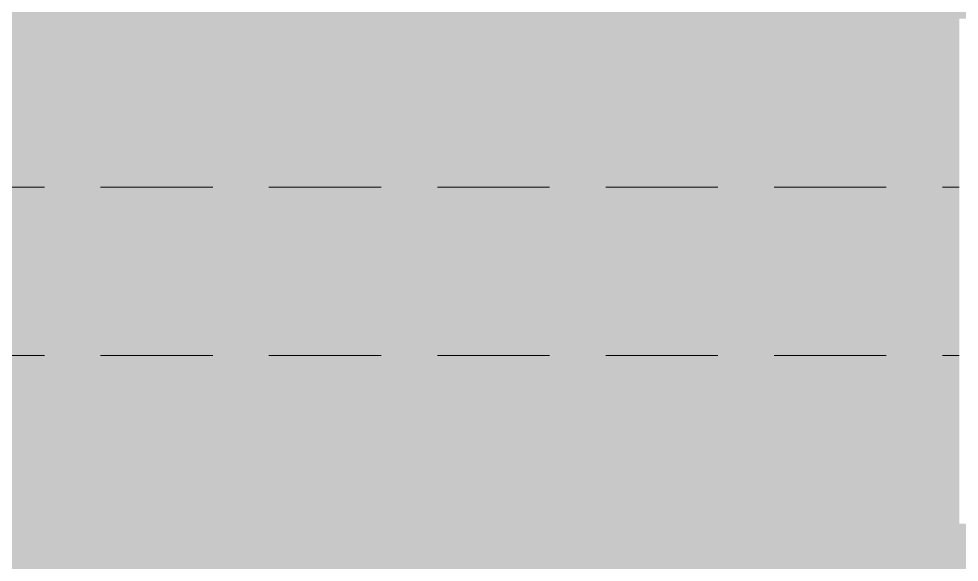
# Model space of a CAD drawing. Extents: x 11034434 to 11724204, y -4674497 to -3911811.
# Drawn here: x 11644448 to 11646124, y -4558802 to -4557833 of the extents above; entities that cross this region are included whole.
import ezdxf

# ---------------------------------------------------------------- set-up
doc = ezdxf.new("R2010")
doc.units = 0
doc.header["$MEASUREMENT"] = 0
doc.linetypes.add('HIDDEN', pattern=[0.375, 0.25, -0.125])
doc.layers.add('BEAM', color=251, linetype='CONTINUOUS')
doc.layers.add('HATCH', color=251, linetype='CONTINUOUS')

msp = doc.modelspace()

# ---------------------------------------------------------------- hatches: boundary and pattern name
at = {"layer": 'HATCH', "ltscale": 500}
h = msp.add_hatch(color=251, dxfattribs=at)
h.dxf.hatch_style = 1
h.paths.add_polyline_path([(11633363.99999977, -4566322.999999946), (11633664.00000006, -4566322.999999946), (11633664.00000006, -4567222.999999944), (11633363.99999977, -4567222.999999944)])
h.paths.add_polyline_path([(11676774, -4570187.999999941), (11677673.99999971, -4570187.999999941), (11677673.99999971, -4570487.99999994), (11676774, -4570487.99999994)])
h.paths.add_polyline_path([(11651189.00000004, -4576252.999999931), (11651488.99999974, -4576252.999999931), (11651488.99999974, -4577153.000869563), (11651189.00000004, -4577153.000869563)])
h.paths.add_polyline_path([(11673573.99999971, -4576252.999999931), (11674173.99999971, -4576252.999999931), (11674173.99999971, -4576552.999999931), (11673573.99999971, -4576552.999999931)])
h.paths.add_polyline_path([(11629934.00000007, -4558132.999999955), (11630684.00000007, -4558132.999999955), (11630684.00000007, -4558432.999999956), (11629934.00000007, -4558432.999999956)])
h.paths.add_polyline_path([(11629934.00000007, -4561662.99999995), (11630834.00000007, -4561662.99999995), (11630834.00000007, -4561962.999999952), (11629934.00000007, -4561962.999999952)])
h.paths.add_polyline_path([(11666915.73913033, -4576152.999999933), (11667744.00000002, -4576152.999999933), (11667744.00000002, -4576452.999999931), (11666915.73913033, -4576452.999999931)])
h.paths.add_polyline_path([(11643159.00000005, -4575552.999130301), (11643459.00000005, -4575552.999130301), (11643459.00000005, -4576452.999999931), (11643159.00000005, -4576452.999999931)])
h.paths.add_polyline_path([(11636988.99999976, -4575702.999130301), (11637289.00000006, -4575702.999130301), (11637289.00000006, -4576452.999999931), (11636988.99999976, -4576452.999999931)])
h.paths.add_polyline_path([(11636664.00000006, -4576477.999999931), (11636964.00000006, -4576477.999999931), (11636964.00000006, -4577228.000869563), (11636664.00000006, -4577228.000869563)])
h.paths.add_polyline_path([(11629934.00000007, -4547262.99999997), (11630684.00000007, -4547262.99999997), (11630684.00000007, -4547562.999999971), (11629934.00000007, -4547562.999999971)])
h.paths.add_polyline_path([(11676774, -4547262.999999972), (11677673.9999997, -4547262.999999972), (11677673.9999997, -4547562.99999997), (11676774, -4547562.99999997)])
h.paths.add_polyline_path([(11629834.00000007, -4566322.999999946), (11630133.99999977, -4566322.999999946), (11630133.99999977, -4567222.999999944), (11629834.00000007, -4567222.999999944)])
h.paths.add_polyline_path([(11636664.00000006, -4575702.999130301), (11636964.00000006, -4575702.999130301), (11636964.00000006, -4576452.999999931), (11636664.00000006, -4576452.999999931)])
h.paths.add_polyline_path([(11676673.99999971, -4533532.999999992), (11676974.00000001, -4533532.999999992), (11676974.00000001, -4532554.73913046), (11676673.99999971, -4532554.73913046)])
h.paths.add_polyline_path([(11629934.00000007, -4554532.999999962), (11630684.00000007, -4554532.999999962), (11630684.00000007, -4554832.999999962), (11629934.00000007, -4554832.999999962)])
h.paths.add_polyline_path([(11658389.00000003, -4576252.999999931), (11658689.00000003, -4576252.999999931), (11658689.00000003, -4577153.000869563), (11658389.00000003, -4577153.000869563)])
h.paths.add_polyline_path([(11676774, -4527302.999999999), (11677673.99999971, -4527302.999999999), (11677673.99999971, -4527602.999999998), (11676774, -4527602.999999998)])
h.paths.add_polyline_path([(11676774, -4543662.999999977), (11677673.9999997, -4543662.999999977), (11677673.9999997, -4543962.999999977), (11676774, -4543962.999999977)])
h.paths.add_polyline_path([(11629934.00000007, -4550932.999999965), (11630684.00000007, -4550932.999999965), (11630684.00000007, -4551232.999999966), (11629934.00000007, -4551232.999999966)])
h.paths.add_polyline_path([(11661988.99999973, -4570222.999999939), (11662289.00000003, -4570222.999999939), (11662289.00000003, -4571123.000869571), (11661988.99999973, -4571123.000869571)])
h.paths.add_polyline_path([(11676774, -4550932.999999966), (11677673.99999971, -4550932.999999966), (11677673.99999971, -4551232.999999966), (11676774, -4551232.999999966)])
h.paths.add_polyline_path([(11634979.00000006, -4536532.999999987), (11635278.99999976, -4536532.999999987), (11635278.99999976, -4537133.000869619), (11634979.00000006, -4537133.000869619)])
h.paths.add_polyline_path([(11629934.00000011, -4536532.999999987), (11630834.00000007, -4536532.999999987), (11630834.00000007, -4536832.999999987), (11629934.00000011, -4536832.999999987)])
h.paths.add_polyline_path([(11676774.00000001, -4536532.999999987), (11677573.99999971, -4536532.999999987), (11677573.99999971, -4536832.999999987), (11676774.00000001, -4536832.999999987)])
h.paths.add_polyline_path([(11673573.99999971, -4565262.999999948), (11674272.90005661, -4565262.999999948), (11674272.90005661, -4565562.999999946), (11673573.99999971, -4565562.999999946)])
h.paths.add_polyline_path([(11670744.00000001, -4576152.999999933), (11671572.26086939, -4576152.999999933), (11671572.26086939, -4576452.999999931), (11670744.00000001, -4576452.999999931)])
h.paths.add_polyline_path([(11676774, -4558132.999999957), (11677673.99999971, -4558132.999999957), (11677673.99999971, -4558432.999999956), (11676774, -4558432.999999956)])
h.paths.add_polyline_path([(11634979.00000006, -4532932.999130362), (11635278.99999976, -4532932.999130362), (11635278.99999976, -4533532.99999999), (11634979.00000006, -4533532.99999999)])
h.paths.add_polyline_path([(11635304.00000036, -4532932.999130362), (11635604.00000006, -4532932.999130362), (11635604.00000006, -4533532.99999999), (11635304.00000036, -4533532.99999999)])
h.paths.add_polyline_path([(11631314.00000006, -4532632.99913051), (11631613.99999976, -4532632.99913051), (11631613.99999976, -4533532.999999992), (11631314.00000006, -4533532.999999992)])
h.paths.add_polyline_path([(11676774, -4576152.999999933), (11677673.9999997, -4576152.999999933), (11677673.9999997, -4576452.999999931), (11676774, -4576452.999999931)])
h.paths.add_polyline_path([(11649423.99999975, -4525002.99913052), (11649723.99999945, -4525002.99913052), (11649723.99999945, -4525903.000000002), (11649423.99999975, -4525903.000000002)])
h.paths.add_polyline_path([(11655453.99999973, -4525002.999130519), (11655753.99999943, -4525002.999130519), (11655753.99999943, -4525903), (11655453.99999973, -4525903)])
h.paths.add_polyline_path([(11633363.99999977, -4575702.999130301), (11633664.00000006, -4575702.999130301), (11633664.00000006, -4576452.999999931), (11633363.99999977, -4576452.999999931)])
h.paths.add_polyline_path([(11635304.00000036, -4536532.999999987), (11635604.00000006, -4536532.999999987), (11635604.00000006, -4537133.000869619), (11635304.00000036, -4537133.000869619)])
h.paths.add_polyline_path([(11646124.00000005, -4525002.999130519), (11646423.99999975, -4525002.999130519), (11646423.99999975, -4525903.000000002), (11646124.00000005, -4525903.000000002)])
h.paths.add_polyline_path([(11631314.00000006, -4526752.999130517), (11631613.99999977, -4526752.999130517), (11631613.99999977, -4527502.999999999), (11631314.00000006, -4527502.999999999)])
h.paths.add_polyline_path([(11634979.00000006, -4540132.999999981), (11635278.99999976, -4540132.999999981), (11635278.99999976, -4540733.000869613), (11634979.00000006, -4540733.000869613)])
h.paths.add_polyline_path([(11635304.00000036, -4540733.000869613), (11635604.00000006, -4540733.000869613), (11635604.00000006, -4540132.999999983), (11635304.00000036, -4540132.999999983)])
h.paths.add_polyline_path([(11633363.99999977, -4561212.999999952), (11633664.00000006, -4561212.999999952), (11633664.00000006, -4561962.99999995), (11633363.99999977, -4561962.99999995)])
h.paths.add_polyline_path([(11634979.00000006, -4526752.999130517), (11635278.99999976, -4526752.999130517), (11635278.99999976, -4527502.999999999), (11634979.00000006, -4527502.999999999)])
h.paths.add_polyline_path([(11632913.99913013, -4576477.999999931), (11633664.00000006, -4576477.999999931), (11633664.00000006, -4576777.999999931), (11632913.99913013, -4576777.999999931)])
h.paths.add_polyline_path([(11661988.99999973, -4576252.999999931), (11662289.00000002, -4576252.999999931), (11662289.00000002, -4577153.000869563), (11661988.99999973, -4577153.000869563)])
h.paths.add_polyline_path([(11633363.99999977, -4570222.99999994), (11633664.00000006, -4570222.99999994), (11633664.00000006, -4570973.00086957), (11633363.99999977, -4570973.00086957)])
h.paths.add_polyline_path([(11654789.00000003, -4576252.999999931), (11655089.00000003, -4576252.999999931), (11655089.00000003, -4577153.000869563), (11654789.00000003, -4577153.000869563)])
h.paths.add_polyline_path([(11676774, -4540132.999999983), (11677673.99999971, -4540132.999999983), (11677673.99999971, -4540432.999999982), (11676774, -4540432.999999982)])
h.paths.add_polyline_path([(11629934.00000007, -4543662.999999977), (11630684.00000007, -4543662.999999977), (11630684.00000007, -4543962.999999977), (11629934.00000007, -4543962.999999977)])
h.paths.add_polyline_path([(11670744.00000001, -4576477.999999931), (11671344.00086964, -4576477.999999931), (11671344.00086964, -4576777.999999931), (11670744.00000001, -4576777.999999931)])
h.paths.add_polyline_path([(11629658.99956525, -4576477.999999931), (11630409.00043458, -4576477.999999931), (11630409.00043458, -4576777.999999931), (11629658.99956525, -4576777.999999931)])
h.paths.add_polyline_path([(11667143.99913009, -4576477.999999931), (11667744.00000002, -4576477.999999931), (11667744.00000002, -4576777.999999931), (11667143.99913009, -4576777.999999931)])
h.paths.add_polyline_path([(11630834.00000007, -4540132.999999981), (11629934.00000041, -4540132.999999981), (11629934.00000041, -4540432.999999981), (11630834.00000007, -4540432.999999981)])
h.paths.add_polyline_path([(11643159.00000005, -4570222.999999939), (11643459.00000005, -4570222.999999939), (11643459.00000005, -4571123.00086957), (11643159.00000005, -4571123.00086957)])
h.paths.add_polyline_path([(11647589.00000004, -4576252.999999931), (11647889.00000004, -4576252.999999931), (11647889.00000004, -4577153.000869563), (11647589.00000004, -4577153.000869563)])
h.paths.add_polyline_path([(11667443.99999972, -4570222.999999941), (11667744.00000002, -4570222.999999941), (11667744.00000002, -4571123.000869571), (11667443.99999972, -4571123.000869571)])
h.paths.add_polyline_path([(11676774, -4561662.999999952), (11677673.9999997, -4561662.999999952), (11677673.9999997, -4561962.999999952), (11676774, -4561962.999999952)])
h.paths.add_polyline_path([(11676774, -4566922.999999945), (11677752.26086939, -4566922.999999945), (11677752.26086939, -4567222.999999944), (11676774, -4567222.999999944)])
h.paths.add_polyline_path([(11637734.00000006, -4526602.999130368), (11638034.00000006, -4526602.999130368), (11638034.00000006, -4527502.999999999), (11637734.00000006, -4527502.999999999)])
edge = h.paths.add_edge_path()
edge.add_line((11658238.99999973, -4526602.999130512), (11658238.99999973, -4527502.999999998))
edge.add_line((11670744.00000001, -4567222.999999944), (11671722.26086969, -4567222.999999944))
edge.add_line((11636664.00000006, -4561212.999999952), (11636664.00000006, -4561962.999999952))
edge.add_line((11658539.00000003, -4533532.99999999), (11658539.00000003, -4532632.99913051))
edge.add_line((11636964.00000006, -4570973.00086957), (11636964.00000006, -4570222.99999994))
edge.add_line((11636988.99999976, -4570222.99999994), (11636988.99999976, -4570973.00086957))
h.paths.add_polyline_path([(11655454.00000003, -4566922.999999944), (11656354.00086936, -4566922.999999944), (11656354.00086936, -4567222.999999944), (11655454.00000003, -4567222.999999944)], flags=17)
h.paths.add_polyline_path([(11640093.99999976, -4566322.999999946), (11640394.00000005, -4566322.999999946), (11640394.00000005, -4567222.99999975), (11640093.99999976, -4567222.99999975)], flags=17)
h.paths.add_polyline_path([(11636988.99999976, -4566472.999999945), (11637289.00000006, -4566472.999999945), (11637289.00000006, -4567222.999999944), (11636988.99999976, -4567222.999999944)], flags=17)
h.paths.add_polyline_path([(11636988.99999976, -4570222.99999994), (11637289.00000006, -4570222.99999994), (11637289.00000006, -4570973.00086957), (11636988.99999976, -4570973.00086957)], flags=17)
h.paths.add_polyline_path([(11645445.73913037, -4566922.999999945), (11646423.99999975, -4566922.999999945), (11646423.99999975, -4567222.999999944), (11645445.73913037, -4567222.999999944)], flags=17)
h.paths.add_polyline_path([(11647249.86956535, -4570222.99999994), (11648228.13043474, -4570222.99999994), (11648228.13043474, -4570522.99999994), (11647249.86956535, -4570522.99999994)], flags=17)
h.paths.add_polyline_path([(11660813.99913069, -4566922.999999945), (11661714.00000003, -4566922.999999945), (11661714.00000003, -4567222.999999944), (11660813.99913069, -4567222.999999944)], flags=17)
h.paths.add_polyline_path([(11649423.99999974, -4566922.999999944), (11650402.26086942, -4566922.999999944), (11650402.26086942, -4567222.999999944), (11649423.99999974, -4567222.999999944)], flags=17)
h.paths.add_polyline_path([(11666843.99913039, -4566922.999999945), (11667744.00000002, -4566922.999999945), (11667744.00000002, -4567222.999999944), (11666843.99913039, -4567222.999999944)], flags=17)
h.paths.add_polyline_path([(11636664.00000006, -4566472.999999945), (11636964.00000006, -4566472.999999945), (11636964.00000006, -4567222.999999944), (11636664.00000006, -4567222.999999944)], flags=17)
h.paths.add_polyline_path([(11636664.00000006, -4570222.99999994), (11636964.00000006, -4570222.99999994), (11636964.00000006, -4570973.00086957), (11636664.00000006, -4570973.00086957)], flags=17)
h.paths.add_polyline_path([(11660813.99913069, -4540132.999999983), (11661714.00000003, -4540132.999999983), (11661714.00000003, -4540432.999999981), (11660813.99913069, -4540432.999999981)], flags=17)
h.paths.add_polyline_path([(11655454.00000003, -4532932.999130362), (11655754.00000003, -4532932.999130362), (11655754.00000003, -4533532.99999999), (11655454.00000003, -4533532.99999999)], flags=16)
h.paths.add_polyline_path([(11655454.00000003, -4547262.999999972), (11656354.00086937, -4547262.999999972), (11656354.00086937, -4547562.999999971), (11655454.00000003, -4547562.999999971)], flags=17)
h.paths.add_polyline_path([(11652224.00000004, -4531072.999999994), (11652824.00086967, -4531072.999999994), (11652824.00086967, -4531372.999999994), (11652224.00000004, -4531372.999999994)], flags=17)
h.paths.add_polyline_path([(11652224.00000004, -4533232.99999999), (11652824.00086967, -4533232.99999999), (11652824.00086967, -4533532.99999999), (11652224.00000004, -4533532.99999999)], flags=16)
h.paths.add_polyline_path([(11660813.99913069, -4561662.999999952), (11661714.00000003, -4561662.999999952), (11661714.00000003, -4561962.99999995), (11660813.99913069, -4561962.99999995)], flags=17)
h.paths.add_polyline_path([(11636664.00000006, -4561212.999999952), (11636964.00000006, -4561212.999999952), (11636964.00000006, -4561962.999999952), (11636664.00000006, -4561962.999999952)], flags=17)
h.paths.add_polyline_path([(11646423.99999976, -4551232.99999999), (11645523.99913042, -4551232.99999999), (11645523.99913042, -4550932.999999967), (11646423.99999976, -4550932.999999967)], flags=17)
h.paths.add_polyline_path([(11639493.99913042, -4558132.999999957), (11640394.00000005, -4558132.999999957), (11640394.00000005, -4558432.999999956), (11639493.99913042, -4558432.999999956)], flags=17)
h.paths.add_polyline_path([(11646124.00000005, -4561362.999999953), (11646423.99999975, -4561362.999999953), (11646423.99999975, -4562262.999999952), (11646124.00000005, -4562262.999999952)], flags=17)
h.paths.add_polyline_path([(11639493.99913042, -4561662.999999952), (11640394.00000005, -4561662.999999952), (11640394.00000005, -4561962.999999952), (11639493.99913042, -4561962.999999952)], flags=17)
h.paths.add_polyline_path([(11655454.00000003, -4558132.999999957), (11656354.00086936, -4558132.999999957), (11656354.00086936, -4558432.999999956), (11655454.00000003, -4558432.999999956)], flags=17)
h.paths.add_polyline_path([(11636988.99999976, -4561212.999999952), (11637289.00000006, -4561212.999999952), (11637289.00000006, -4561962.999999952), (11636988.99999976, -4561962.999999952)], flags=17)
h.paths.add_polyline_path([(11639493.99913042, -4554532.999999962), (11640394.00000005, -4554532.999999962), (11640394.00000005, -4554832.999999962), (11639493.99913042, -4554832.999999962)], flags=17)
h.paths.add_polyline_path([(11660813.9991307, -4543662.999999977), (11661714.00000003, -4543662.999999977), (11661714.00000003, -4543962.999999977), (11660813.9991307, -4543962.999999977)], flags=17)
h.paths.add_polyline_path([(11660813.99913069, -4554532.999999962), (11661714.00000003, -4554532.999999962), (11661714.00000003, -4554832.999999962), (11660813.99913069, -4554832.999999962)], flags=17)
h.paths.add_polyline_path([(11660813.99913069, -4550932.999999966), (11661714.00000003, -4550932.999999966), (11661714.00000003, -4551232.999999966), (11660813.99913069, -4551232.999999966)], flags=17)
h.paths.add_polyline_path([(11664314.00000002, -4565262.999999948), (11664914.00000002, -4565262.999999948), (11664914.00000002, -4565562.999999948), (11664314.00000002, -4565562.999999948)], flags=17)
h.paths.add_polyline_path([(11670744.00000001, -4547262.999999972), (11671644.00086935, -4547262.999999972), (11671644.00086935, -4547562.999999971), (11670744.00000001, -4547562.999999971)], flags=17)
h.paths.add_polyline_path([(11666843.99913039, -4547262.999999972), (11667744.00000002, -4547262.999999972), (11667744.00000002, -4547562.999999971), (11666843.99913039, -4547562.999999971)], flags=17)
h.paths.add_polyline_path([(11649423.99999975, -4554232.999999962), (11649724.00000004, -4554232.999999962), (11649724.00000004, -4555132.99999996), (11649423.99999975, -4555132.99999996)], flags=17)
h.paths.add_polyline_path([(11655454.00000003, -4554532.999999962), (11656354.00086937, -4554532.999999962), (11656354.00086937, -4554832.999999962), (11655454.00000003, -4554832.999999962)], flags=17)
h.paths.add_polyline_path([(11670744.00000001, -4566922.999999945), (11671722.26086969, -4566922.999999945), (11671722.26086969, -4567222.999999944), (11670744.00000001, -4567222.999999944)], flags=17)
h.paths.add_polyline_path([(11646124.00000005, -4554232.999999962), (11646423.99999975, -4554232.999999962), (11646423.99999975, -4555132.99999996), (11646124.00000005, -4555132.99999996)], flags=17)
h.paths.add_polyline_path([(11667443.99999972, -4554232.999999962), (11667744.00000002, -4554232.999999962), (11667744.00000002, -4555132.999999962), (11667443.99999972, -4555132.999999962)], flags=17)
h.paths.add_polyline_path([(11649423.99999974, -4547262.999999971), (11650324.00086967, -4547262.999999971), (11650324.00086967, -4547562.999999972), (11649423.99999974, -4547562.999999972)], flags=17)
h.paths.add_polyline_path([(11662541.50000002, -4533232.999999992), (11663441.50000002, -4533232.999999992), (11663441.50000002, -4533532.99999999), (11662541.50000002, -4533532.99999999)], flags=17)
h.paths.add_polyline_path([(11666843.99999972, -4533232.999999992), (11667744.00000002, -4533232.999999992), (11667744.00000002, -4533532.99999999), (11666843.99999972, -4533532.99999999)], flags=17)
h.paths.add_polyline_path([(11670744.00000001, -4533232.999999992), (11671644.00000001, -4533232.999999992), (11671644.00000001, -4533532.999999996), (11670744.00000001, -4533532.999999996)], flags=17)
h.paths.add_polyline_path([(11655454.00000003, -4550932.999999966), (11656354.00086937, -4550932.999999966), (11656354.00086937, -4551232.999999966), (11655454.00000003, -4551232.999999966)], flags=17)
h.paths.add_polyline_path([(11649423.99999974, -4550932.999999965), (11650324.00086967, -4550932.999999965), (11650324.00086967, -4551232.999999966), (11649423.99999974, -4551232.999999966)], flags=17)
h.paths.add_polyline_path([(11642994.00000005, -4565262.999999946), (11643593.99999975, -4565262.999999946), (11643593.99999975, -4565562.999999946), (11642994.00000005, -4565562.999999946)], flags=17)
h.paths.add_polyline_path([(11655453.99999973, -4540132.999999983), (11656354.00086937, -4540132.999999983), (11656354.00086937, -4540432.999999981), (11655453.99999973, -4540432.999999981)], flags=17)
h.paths.add_polyline_path([(11639493.99913042, -4550932.999999966), (11640394.00000005, -4550932.999999966), (11640394.00000005, -4551232.999999966), (11639493.99913042, -4551232.999999966)], flags=17)
h.paths.add_polyline_path([(11670744.00000001, -4550932.999999966), (11671644.00086935, -4550932.999999966), (11671644.00086935, -4551232.999999966), (11670744.00000001, -4551232.999999966)], flags=17)
h.paths.add_polyline_path([(11666843.99913039, -4550932.999999966), (11667744.00000002, -4550932.999999966), (11667744.00000002, -4551232.999999966), (11666843.99913039, -4551232.999999966)], flags=17)
h.paths.add_polyline_path([(11670744.00000001, -4554232.999999962), (11671044.00000001, -4554232.999999962), (11671044.00000001, -4555132.999999962), (11670744.00000001, -4555132.999999962)], flags=17)
h.paths.add_polyline_path([(11649423.99999974, -4557833.000020843), (11649724.00000004, -4557833.000020843), (11649724.00000004, -4558732.999999955), (11649423.99999974, -4558732.999999955)], flags=17)
h.paths.add_polyline_path([(11670744.00000002, -4561362.999999953), (11671044.00000001, -4561362.999999953), (11671044.00000001, -4562262.999999952), (11670744.00000002, -4562262.999999952)], flags=17)
h.paths.add_polyline_path([(11655454.00000003, -4543662.999999977), (11656354.00086937, -4543662.999999977), (11656354.00086937, -4543962.999999977), (11655454.00000003, -4543962.999999977)], flags=17)
h.paths.add_polyline_path([(11667443.99999972, -4543362.999999977), (11667744.00000002, -4543362.999999977), (11667744.00000002, -4544262.999999977), (11667443.99999972, -4544262.999999977)], flags=17)
h.paths.add_polyline_path([(11670744.00000001, -4543362.999999977), (11671044.00000001, -4543362.999999977), (11671044.00000001, -4544262.999999977), (11670744.00000001, -4544262.999999977)], flags=17)
h.paths.add_polyline_path([(11645523.99913042, -4547262.999999972), (11646423.99999975, -4547262.999999972), (11646423.99999975, -4547562.999999971), (11645523.99913042, -4547562.999999971)], flags=17)
h.paths.add_polyline_path([(11660618.69559775, -4547262.801310254), (11661714.00000003, -4547262.999999972), (11661714.00000003, -4547562.999999973), (11660618.69559775, -4547562.801310255)], flags=17)
h.paths.add_polyline_path([(11639493.99913042, -4547262.999999972), (11640394.00000005, -4547262.999999972), (11640394.00000005, -4547562.999999971), (11639493.99913042, -4547562.999999971)], flags=17)
h.paths.add_polyline_path([(11654449.86956534, -4570222.999999939), (11655428.13043443, -4570222.999999939), (11655428.13043443, -4570522.99999994), (11654449.86956534, -4570522.99999994)], flags=17)
h.paths.add_polyline_path([(11646124.00000005, -4557832.999999957), (11646423.99999975, -4557832.999999957), (11646423.99999975, -4558732.999999955), (11646124.00000005, -4558732.999999955)], flags=17)
h.paths.add_polyline_path([(11641979.00000005, -4527502.999999999), (11642278.99999976, -4527502.999999999), (11642278.99999976, -4526702.999130368), (11641979.00000005, -4526702.999130368)], flags=17)
h.paths.add_polyline_path([(11670744.00000001, -4539832.999999981), (11671044.00000001, -4539832.999999981), (11671044.00000001, -4540732.999999981), (11670744.00000001, -4540732.999999981)], flags=17)
h.paths.add_polyline_path([(11646124.00000005, -4530472.999130512), (11646423.99999975, -4530472.999130512), (11646423.99999975, -4531372.999999994), (11646124.00000005, -4531372.999999994)], flags=17)
h.paths.add_polyline_path([(11660813.99913069, -4536532.999999987), (11661714.00000003, -4536532.999999987), (11661714.00000003, -4536832.999999987), (11660813.99913069, -4536832.999999987)], flags=17)
h.paths.add_polyline_path([(11655454.00000003, -4530472.999130512), (11655753.99999973, -4530472.999130512), (11655753.99999973, -4531372.999999994), (11655454.00000003, -4531372.999999994)], flags=17)
h.paths.add_polyline_path([(11641979.00000005, -4532632.99913051), (11642278.99999975, -4532632.99913051), (11642278.99999975, -4533532.99999999), (11641979.00000005, -4533532.99999999)], flags=17)
h.paths.add_polyline_path([(11658239.00000003, -4532632.99913051), (11658538.99999973, -4532632.99913051), (11658538.99999944, -4533533.000000017), (11658238.99999974, -4533533.000000017)], flags=16)
h.paths.add_polyline_path([(11639493.99913042, -4536532.999999987), (11640394.00000005, -4536532.999999987), (11640394.00000005, -4536832.999999987), (11639493.99913042, -4536832.999999987)], flags=17)
h.paths.add_polyline_path([(11649423.99999975, -4536532.999999987), (11650069.00000004, -4536532.999999987), (11650069.00000004, -4536832.999999987), (11649423.99999975, -4536832.999999987)], flags=17)
h.paths.add_polyline_path([(11637734.00000006, -4532632.99913051), (11638033.99999976, -4532632.99913051), (11638033.99999976, -4533532.999999992), (11637734.00000006, -4533532.999999992)], flags=17)
h.paths.add_polyline_path([(11667443.99999972, -4526602.999130517), (11667743.99999942, -4526602.999130517), (11667743.99999942, -4527502.999999998), (11667443.99999972, -4527502.999999998)], flags=17)
h.paths.add_polyline_path([(11646124.00000005, -4532632.99913051), (11646423.99999975, -4532632.99913051), (11646423.99999975, -4533532.99999999), (11646124.00000005, -4533532.99999999)], flags=17)
h.paths.add_polyline_path([(11662841.49999973, -4526602.999130517), (11663141.49999943, -4526602.999130517), (11663141.49999943, -4527502.999999998), (11662841.49999973, -4527502.999999998)], flags=17)
h.paths.add_polyline_path([(11670744.00000001, -4536532.999999987), (11671644.00086935, -4536532.999999987), (11671644.00086935, -4536832.999999987), (11670744.00000001, -4536832.999999987)], flags=17)
h.paths.add_polyline_path([(11646124.00000005, -4543362.999999977), (11646423.99999975, -4543362.999999977), (11646423.99999975, -4544262.999999977), (11646124.00000005, -4544262.999999977)], flags=17)
h.paths.add_polyline_path([(11639493.99913042, -4540132.999999981), (11640394.00000005, -4540132.999999981), (11640394.00000005, -4540432.999999981), (11639493.99913042, -4540432.999999981)], flags=17)
h.paths.add_polyline_path([(11658238.99999973, -4526602.999130512), (11658538.99999943, -4526602.999130512), (11658538.99999943, -4527502.999999994), (11658238.99999973, -4527502.999999994)], flags=17)
h.paths.add_polyline_path([(11666843.99913038, -4536532.999999987), (11667744.00000003, -4536532.999999987), (11667744.00000005, -4536832.999999987), (11666843.99913039, -4536832.999999987)], flags=17)
h.paths.add_polyline_path([(11670744.00000002, -4526602.999130517), (11671043.99999972, -4526602.999130517), (11671043.99999972, -4527502.999999998), (11670744.00000002, -4527502.999999998)], flags=17)
h.paths.add_polyline_path([(11658049.86956504, -4570222.99999994), (11659028.13043472, -4570222.99999994), (11659028.13043472, -4570522.99999994), (11658049.86956504, -4570522.99999994)], flags=17)
h.paths.add_polyline_path([(11655454.00000003, -4536532.999999987), (11656354.00086937, -4536532.999999987), (11656354.00086937, -4536832.999999987), (11655454.00000003, -4536832.999999987)], flags=17)
h.paths.add_polyline_path([(11655453.99999973, -4561662.999999952), (11656354.00086936, -4561662.999999952), (11656354.00086936, -4561962.999999952), (11655453.99999973, -4561962.999999952)], flags=17)
h.paths.add_polyline_path([(11649423.99999975, -4539832.999999981), (11649724.00000004, -4539832.999999981), (11649724.00000004, -4540732.999999981), (11649423.99999975, -4540732.999999981)], flags=17)
h.paths.add_polyline_path([(11660813.99913069, -4558132.999999957), (11661714.00000003, -4558132.999999957), (11661714.00000003, -4558432.999999956), (11660813.99913069, -4558432.999999956)], flags=17)
h.paths.add_polyline_path([(11646124.00000005, -4540732.999999981), (11646423.99999974, -4540732.999999981), (11646423.99999974, -4539835.425380757), (11646124.00000005, -4539835.425380757)], flags=17)
h.paths.add_polyline_path([(11667443.99999972, -4557832.999999957), (11667744.00000002, -4557832.999999957), (11667744.00000002, -4558732.999999955), (11667443.99999972, -4558732.999999955)], flags=17)
h.paths.add_polyline_path([(11649423.99999975, -4561362.999999953), (11649724.00000004, -4561362.999999953), (11649724.00000004, -4562262.999999952), (11649423.99999975, -4562262.999999952)], flags=17)
h.paths.add_polyline_path([(11670744.00000001, -4557832.999999957), (11671044.00000001, -4557832.999999957), (11671044.00000001, -4558732.999999955), (11670744.00000001, -4558732.999999955)], flags=17)
h.paths.add_polyline_path([(11645445.73913037, -4536532.999999987), (11646423.99999975, -4536532.999999987), (11646423.99999975, -4536832.999999987), (11645445.73913037, -4536832.999999987)], flags=17)
h.paths.add_polyline_path([(11667443.99999972, -4561362.999999952), (11667744.00000002, -4561362.999999952), (11667744.00000002, -4562262.999999952), (11667443.99999972, -4562262.999999952)], flags=17)
h.paths.add_polyline_path([(11649423.99999975, -4543362.999999977), (11649724.00000004, -4543362.999999977), (11649724.00000004, -4544262.999999977), (11649423.99999975, -4544262.999999977)], flags=17)
h.paths.add_polyline_path([(11639493.99913042, -4543662.999999977), (11640393.99999976, -4543662.999999977), (11640393.99999976, -4543962.999999977), (11639493.99913042, -4543962.999999977)], flags=17)
h.paths.add_polyline_path([(11667443.99999972, -4539832.999999981), (11667744.00000002, -4539832.999999981), (11667744.00000002, -4540732.999999981), (11667443.99999972, -4540732.999999981)], flags=17)
h.paths.add_polyline_path([(11671044.00000001, -4570280.155522471), (11670744.00000001, -4570280.155593115), (11670744.00000001, -4571201.260869471), (11671044.00000001, -4571201.260869471)])

# ---------------------------------------------------------------- linework, layer by layer
at = {"layer": 'BEAM', "linetype": 'HIDDEN', "lineweight": 18, "ltscale": 800}
for p, q in [((11640394.00000005, -4558132.999999955), (11646123.75208789, -4558132.999999955)), ((11640394.00000005, -4558432.999999956), (11646123.75208789, -4558432.999999956))]:
    msp.add_line(p, q, dxfattribs=at)

doc.saveas('drawing.dxf')
